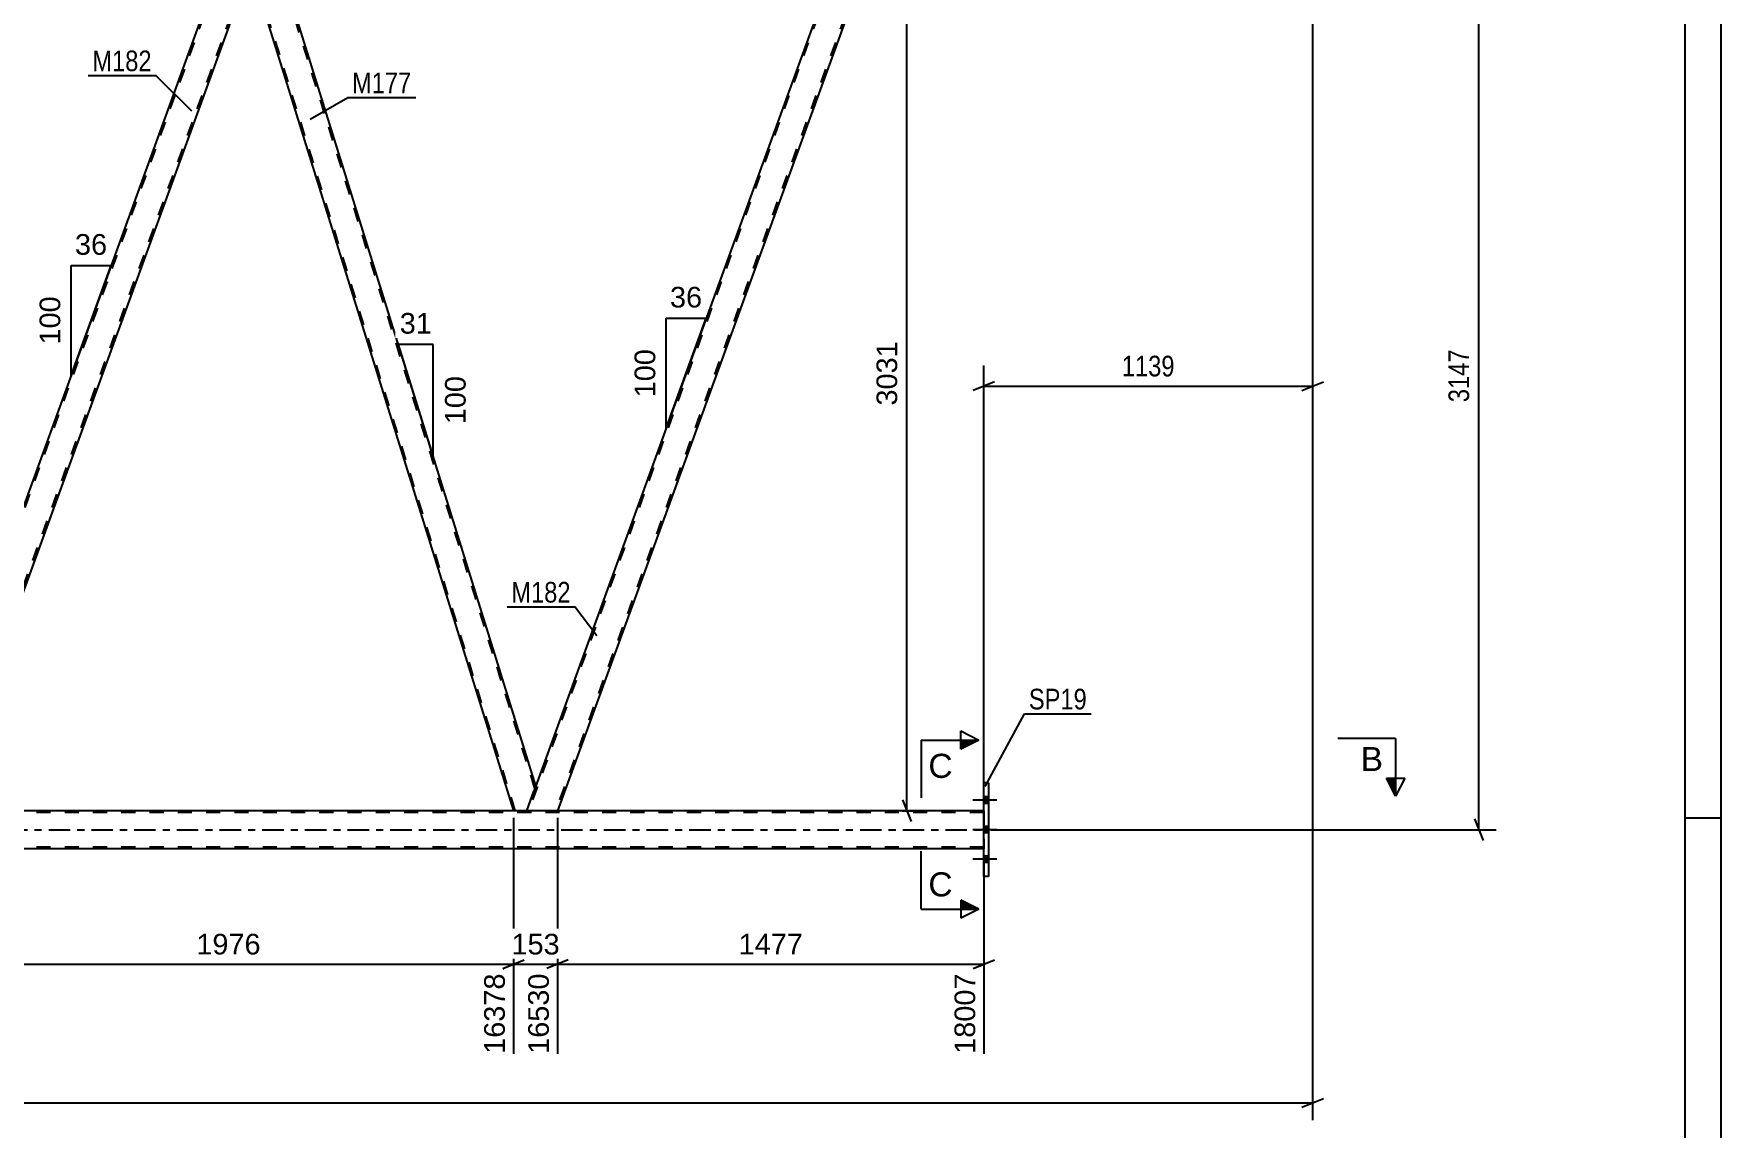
# Model space of a CAD drawing. Header units: millimetres. Extents: x -106 to 735, y -422 to 172.
# Drawn here: x 501 to 734.9, y -167.2 to -15.5 of the extents above; entities that cross this region are included whole.
import ezdxf

# ---------------------------------------------------------------- set-up
doc = ezdxf.new("R2010")
doc.units = ezdxf.units.MM
doc.linetypes.add('DXK_LINE_DOT2', pattern=[3.9198, 1.9599, -1.9599])
doc.linetypes.add('DXK_LINE_DOT3', pattern=[5.9187, 2.979, -0.9799, 0.9799, -0.9799])
doc.styles.add('Arial', font='ARIAL.TTF', dxfattribs={"height": 0.2})
doc.styles.add('Arial Narrow', font='ARIALN.TTF', dxfattribs={"height": 0.2})

# ---------------------------------------------------------------- blocks, each defined once
blk = doc.blocks.new('Unknown-717034374-1133')
at = {"color": 5, "linetype": 'Continuous'}
for p, q in [((734.87, -422.26), (734.87, 171.74)), ((729.87, -417.26), (729.87, 166.74)), ((734.87, -124.26), (729.87, -124.26))]:
    blk.add_line(p, q, dxfattribs=at)
blk = doc.blocks.new('Part-717034374-3927 - 3756')
at = {"color": 7, "linetype": 'DXK_LINE_DOT2'}
for p, q in [((632.66, -123.46), (-47.39, -123.46)), ((632.66, -123.22), (632.66, -128.5)), ((632.66, -128.26), (-47.39, -128.26))]:
    blk.add_line(p, q, dxfattribs=at)
at = {"color": 2, "linetype": 'Continuous'}
for p, q in [((632.66, -123.22), (492.9, -123.22)), ((632.66, -128.5), (492.9, -128.5))]:
    blk.add_line(p, q, dxfattribs=at)
at = {"color": 7, "linetype": 'DXK_LINE_DOT3'}
blk.add_line((-47.39, -125.86), (632.66, -125.86), dxfattribs=at)
blk = doc.blocks.new('Bolt-717034374-3900 - 3756')
at = {"linetype": 'Continuous'}
for points in [[(632.66, -121.32), (632.66, -122.2), (633.3, -122.2), (633.3, -121.32)], [(632.66, -121.32), (632.66, -122.2), (633.3, -122.2), (633.3, -121.32)], [(632.66, -121.32), (632.66, -122.2), (633.3, -122.2), (633.3, -121.32)], [(632.66, -125.42), (632.66, -126.3), (633.3, -126.3), (633.3, -125.42)], [(632.66, -125.42), (632.66, -126.3), (633.3, -126.3), (633.3, -125.42)], [(632.66, -129.52), (632.66, -130.4), (633.3, -130.4), (633.3, -129.52)], [(632.66, -129.52), (632.66, -130.4), (633.3, -130.4), (633.3, -129.52)], [(632.66, -129.52), (632.66, -130.4), (633.3, -130.4), (633.3, -129.52)]]:
    blk.add_hatch(color=1, dxfattribs=at).paths.add_polyline_path(points)
at = {"color": 1, "linetype": 'Continuous'}
for p, q in [((633.3, -121.32), (632.66, -121.32)), ((633.3, -121.32), (632.66, -121.32)), ((633.3, -121.32), (632.66, -121.32)), ((634.46, -121.76), (631.14, -121.76)), ((634.46, -121.76), (631.14, -121.76)), ((634.46, -121.76), (631.14, -121.76)), ((633.3, -122.2), (632.66, -122.2)), ((633.3, -122.2), (632.66, -122.2)), ((633.3, -122.2), (632.66, -122.2)), ((634.46, -125.86), (631.14, -125.86)), ((634.46, -125.86), (631.14, -125.86)), ((633.3, -125.42), (632.66, -125.42)), ((633.3, -125.42), (632.66, -125.42)), ((633.3, -126.3), (632.66, -126.3)), ((633.3, -126.3), (632.66, -126.3)), ((634.46, -129.96), (631.14, -129.96)), ((634.46, -129.96), (631.14, -129.96)), ((634.46, -129.96), (631.14, -129.96)), ((633.3, -129.52), (632.66, -129.52)), ((633.3, -129.52), (632.66, -129.52)), ((633.3, -129.52), (632.66, -129.52)), ((633.3, -130.4), (632.66, -130.4)), ((633.3, -130.4), (632.66, -130.4)), ((633.3, -130.4), (632.66, -130.4))]:
    blk.add_line(p, q, dxfattribs=at)
blk = doc.blocks.new('Part-717034374-4015 - 3756')
at = {"color": 7, "linetype": 'DXK_LINE_DOT2'}
for p, q in [((613.69, -2), (569.57, -123.22)), ((617.44, -2), (573.32, -123.22)), ((570.58, -119.75), (569.32, -123.22)), ((573.57, -123.22), (569.32, -123.22))]:
    blk.add_line(p, q, dxfattribs=at)
at = {"color": 2, "linetype": 'Continuous'}
for p, q in [((613.44, -2), (570.58, -119.75)), ((617.69, -2), (573.57, -123.22)), ((613.44, -2), (617.69, -2))]:
    blk.add_line(p, q, dxfattribs=at)
blk = doc.blocks.new('Part-717034374-4020 - 3756')
at = {"color": 2, "linetype": 'Continuous'}
for p, q in [((532.56, -2), (531.01, -6.25)), ((533.88, -2), (532.56, -2)), ((570.58, -119.75), (533.88, -2)), ((531.01, -6.25), (567.47, -123.22)), ((569.32, -123.22), (570.31, -120.49)), ((570.5, -119.97), (570.31, -120.49)), ((570.58, -119.75), (570.5, -119.97))]:
    blk.add_line(p, q, dxfattribs=at)
at = {"color": 7, "linetype": 'DXK_LINE_DOT2'}
for p, q in [((570.44, -120.12), (533.63, -2)), ((567.72, -123.22), (531.15, -5.88)), ((570.41, -120.21), (570.31, -120.49)), ((570.5, -119.97), (570.44, -120.12)), ((569.32, -123.22), (567.47, -123.22))]:
    blk.add_line(p, q, dxfattribs=at)
blk = doc.blocks.new('Part-717034374-4025 - 3756')
at = {"color": 7, "linetype": 'DXK_LINE_DOT2'}
for p, q in [((528.56, -2), (484.44, -123.22)), ((532.3, -2), (488.18, -123.22)), ((532.56, -2), (531.01, -6.25)), ((485.94, -118.4), (484.18, -123.22)), ((490.2, -118.4), (488.44, -123.22)), ((488.44, -123.22), (484.18, -123.22))]:
    blk.add_line(p, q, dxfattribs=at)
at = {"color": 2, "linetype": 'Continuous'}
for p, q in [((528.3, -2), (485.94, -118.4)), ((528.3, -2), (532.56, -2)), ((531.01, -6.25), (490.2, -118.4))]:
    blk.add_line(p, q, dxfattribs=at)
blk = doc.blocks.new('Part-717034374-4038 - 3756')
at = {"color": 2, "linetype": 'Continuous'}
for p, q in [((632.66, -132.36), (632.66, -119.36)), ((633.3, -119.36), (632.66, -119.36)), ((633.3, -119.36), (633.3, -132.36)), ((633.3, -132.36), (632.66, -132.36))]:
    blk.add_line(p, q, dxfattribs=at)
blk = doc.blocks.new('StraightDimension-717034374-4692 - 3756')
at = {"color": 7, "linetype": 'Continuous'}
for p, q in [((488.44, -124.22), (488.44, -156.92)), ((567.47, -124.22), (567.47, -156.92)), ((489.94, -143.9), (486.94, -145.1)), ((488.44, -144.5), (567.47, -144.5)), ((565.97, -145.1), (568.97, -143.9))]:
    blk.add_line(p, q, dxfattribs=at)
at = {"color": 0}
blk.add_wipeout([(533, -143.75), (533, -139.55), (522.91, -139.55), (522.91, -143.75)], dxfattribs=at)
at = {"color": 0, "linetype": 'Continuous'}
blk.add_wipeout([(566.87, -145.2), (562.67, -145.2), (562.67, -157.52), (566.87, -157.52)], dxfattribs=at)
at = {"color": 3, "style": 'Arial'}
blk.add_text('1976', height=2.865, dxfattribs=at).set_placement((523.51, -143.15))
at = {"color": 3, "linetype": 'Continuous', "style": 'Arial'}
blk.add_text('16378', height=2.865, rotation=90.0002, dxfattribs=at).set_placement((566.27, -156.92))
blk = doc.blocks.new('StraightDimension-717034374-5338 - 3756')
at = {"color": 7, "linetype": 'Continuous'}
for p, q in [((678.23, 5.5), (678.23, -166.11)), ((-56.65, -163.71), (678.23, -163.71)), ((676.73, -164.31), (679.73, -163.11))]:
    blk.add_line(p, q, dxfattribs=at)
blk = doc.blocks.new('AngleDimension-717034374-45630 - 3756')
at = {"color": 7, "linetype": 'Continuous'}
for p, q in [((553.04, -63.48), (551.52, -58.59)), ((556.34, -58.59), (551.52, -58.59)), ((556.34, -74.05), (551.52, -58.59)), ((556.34, -74.05), (556.34, -58.59))]:
    blk.add_line(p, q, dxfattribs=at)
at = {"color": 0}
for points in [[(556.75, -57.69), (556.75, -53.49), (551.1, -53.49), (551.1, -57.69)], [(561.44, -62.38), (557.24, -62.38), (557.24, -70.25), (561.44, -70.25)]]:
    blk.add_wipeout(points, dxfattribs=at)
at = {"color": 3, "style": 'Arial'}
blk.add_text('31', height=2.865, dxfattribs=at).set_placement((551.7, -57.09))
blk.add_text('100', height=2.865, rotation=90.0002, dxfattribs=at).set_placement((560.84, -69.65))
blk = doc.blocks.new('AngleDimension-717034374-45616 - 3756')
at = {"color": 7, "linetype": 'Continuous'}
for p, q in [((506.15, -47.66), (511.69, -47.66)), ((506.15, -62.88), (511.69, -47.66)), ((506.15, -62.88), (506.15, -47.66)), ((508.73, -55.78), (511.69, -47.66))]:
    blk.add_line(p, q, dxfattribs=at)
at = {"color": 0}
for points in [[(511.74, -46.76), (511.74, -42.56), (506.09, -42.56), (506.09, -46.76)], [(505.25, -51.33), (501.05, -51.33), (501.05, -59.2), (505.25, -59.2)]]:
    blk.add_wipeout(points, dxfattribs=at)
at = {"color": 3, "style": 'Arial'}
blk.add_text('36', height=2.865, dxfattribs=at).set_placement((506.69, -46.16))
blk.add_text('100', height=2.865, rotation=90.0002, dxfattribs=at).set_placement((504.65, -58.6))
blk = doc.blocks.new('StraightDimension-717034374-4651 - 3756')
at = {"color": 7, "linetype": 'Continuous'}
for p, q in [((573.57, -124.22), (573.57, -156.92)), ((632.66, -129.5), (632.66, -156.92)), ((575.07, -143.9), (572.07, -145.1)), ((573.57, -144.5), (632.66, -144.5)), ((631.16, -145.1), (634.16, -143.9))]:
    blk.add_line(p, q, dxfattribs=at)
at = {"color": 0}
blk.add_wipeout([(608.16, -143.75), (608.16, -139.55), (598.07, -139.55), (598.07, -143.75)], dxfattribs=at)
at = {"color": 0, "linetype": 'Continuous'}
blk.add_wipeout([(632.06, -145.2), (627.86, -145.2), (627.86, -157.52), (632.06, -157.52)], dxfattribs=at)
at = {"color": 3, "style": 'Arial'}
blk.add_text('1477', height=2.865, dxfattribs=at).set_placement((598.67, -143.15))
at = {"color": 3, "linetype": 'Continuous', "style": 'Arial'}
blk.add_text('18007', height=2.865, rotation=90.0002, dxfattribs=at).set_placement((631.46, -156.92))
blk = doc.blocks.new('StraightDimension-717034374-4668 - 3756')
at = {"color": 7, "linetype": 'Continuous'}
for p, q in [((567.47, -124.22), (567.47, -156.92)), ((573.57, -124.22), (573.57, -156.92)), ((565.97, -145.1), (568.97, -143.9)), ((567.47, -144.5), (573.57, -144.5)), ((575.07, -143.9), (572.07, -145.1))]:
    blk.add_line(p, q, dxfattribs=at)
at = {"color": 0}
blk.add_wipeout([(574.46, -143.75), (574.46, -139.55), (566.59, -139.55), (566.59, -143.75)], dxfattribs=at)
at = {"color": 0, "linetype": 'Continuous'}
blk.add_wipeout([(572.97, -145.2), (568.77, -145.2), (568.77, -157.52), (572.97, -157.52)], dxfattribs=at)
at = {"color": 3, "style": 'Arial'}
blk.add_text('153', height=2.865, dxfattribs=at).set_placement((567.19, -143.15))
at = {"color": 3, "linetype": 'Continuous', "style": 'Arial'}
blk.add_text('16530', height=2.865, rotation=90.0002, dxfattribs=at).set_placement((572.37, -156.92))
blk = doc.blocks.new('StraightDimension-717034374-5379 - 3756')
at = {"color": 7, "linetype": 'Continuous'}
for p, q in [((679.23, 0), (703.67, 0)), ((701.87, -1.5), (700.67, 1.5)), ((701.27, -125.86), (701.27, 0)), ((633.66, -125.86), (703.67, -125.86)), ((700.67, -124.36), (701.87, -127.36))]:
    blk.add_line(p, q, dxfattribs=at)
at = {"color": 0}
blk.add_wipeout([(700.52, -58.67), (696.32, -58.67), (696.32, -67.19), (700.52, -67.19)], dxfattribs=at)
at = {"color": 3, "style": 'Arial Narrow'}
blk.add_text('3147', height=2.863, rotation=90.0002, dxfattribs=at).set_placement((699.92, -66.59))
blk = doc.blocks.new('StraightDimension-717034374-5387 - 3756')
at = {"color": 7, "linetype": 'Continuous'}
for p, q in [((678.23, -3), (678.23, -66.77)), ((632.66, -122.22), (632.66, -61.52)), ((634.16, -63.77), (631.16, -64.97)), ((632.66, -64.37), (678.23, -64.37)), ((676.73, -64.97), (679.73, -63.77))]:
    blk.add_line(p, q, dxfattribs=at)
at = {"color": 0}
blk.add_wipeout([(659.7, -63.62), (659.7, -59.42), (651.19, -59.42), (651.19, -63.62)], dxfattribs=at)
at = {"color": 3, "style": 'Arial Narrow'}
blk.add_text('1139', height=2.863, dxfattribs=at).set_placement((651.79, -63.02))
blk = doc.blocks.new('StraightDimension-717034374-5659 - 3756')
at = {"color": 7, "linetype": 'Continuous'}
for p, q in [((632.19, -2), (619.15, -2)), ((622.6, -3.5), (621.4, -0.5)), ((622, -123.22), (622, -2)), ((621.32, -123.22), (624.4, -123.22)), ((621.4, -121.72), (622.6, -124.72))]:
    blk.add_line(p, q, dxfattribs=at)
at = {"color": 0}
blk.add_wipeout([(621.25, -57.56), (617.05, -57.56), (617.05, -67.66), (621.25, -67.66)], dxfattribs=at)
at = {"color": 3, "style": 'Arial'}
blk.add_text('3031', height=2.865, rotation=90.0002, dxfattribs=at).set_placement((620.65, -67.06))
blk = doc.blocks.new('AngleDimension-717034374-45644 - 3756')
at = {"color": 7, "linetype": 'Continuous'}
for p, q in [((588.62, -54.97), (594.16, -54.97)), ((588.62, -70.19), (594.16, -54.97)), ((588.62, -70.19), (588.62, -54.97)), ((591.08, -63.43), (594.16, -54.97))]:
    blk.add_line(p, q, dxfattribs=at)
at = {"color": 0}
for points in [[(594.21, -54.07), (594.21, -49.87), (588.56, -49.87), (588.56, -54.07)], [(587.72, -58.65), (583.52, -58.65), (583.52, -66.52), (587.72, -66.52)]]:
    blk.add_wipeout(points, dxfattribs=at)
at = {"color": 3, "style": 'Arial'}
blk.add_text('36', height=2.865, dxfattribs=at).set_placement((589.16, -53.47))
blk.add_text('100', height=2.865, rotation=90.0002, dxfattribs=at).set_placement((587.12, -65.92))
blk = doc.blocks.new('Mark-717034374-4011 - 3756')
at = {"color": 0}
blk.add_wipeout([(575.39, -94.37), (575.39, -91.37), (567.17, -91.37), (567.17, -94.37)], dxfattribs=at)
blk.add_wipeout([(575.39, -94.37), (575.39, -91.37), (567.17, -91.37), (567.17, -94.37)], dxfattribs=at)
at = {"color": 30, "linetype": 'Continuous'}
for p in [(566.57, -94.97), (579, -98.96)]:
    blk.add_line(p, (575.99, -94.97), dxfattribs=at)
at = {"color": 3, "style": 'Arial Narrow'}
blk.add_text('M182', height=2.863, dxfattribs=at).set_placement((567.17, -94.37))
blk = doc.blocks.new('Mark-717034374-4016 - 3756')
at = {"color": 0}
blk.add_wipeout([(553.32, -23.76), (553.32, -20.76), (545.09, -20.76), (545.09, -23.76)], dxfattribs=at)
blk.add_wipeout([(553.32, -23.76), (553.32, -20.76), (545.09, -20.76), (545.09, -23.76)], dxfattribs=at)
at = {"color": 30, "linetype": 'Continuous'}
for p, q in [((539.3, -27.36), (544.49, -24.36)), ((544.49, -24.36), (553.92, -24.36))]:
    blk.add_line(p, q, dxfattribs=at)
at = {"color": 3, "style": 'Arial Narrow'}
blk.add_text('M177', height=2.863, dxfattribs=at).set_placement((545.09, -23.76))
blk = doc.blocks.new('Mark-717034374-4021 - 3756')
at = {"color": 0}
blk.add_wipeout([(517.32, -20.71), (517.32, -17.71), (509.1, -17.71), (509.1, -20.71)], dxfattribs=at)
blk.add_wipeout([(517.32, -20.71), (517.32, -17.71), (509.1, -17.71), (509.1, -20.71)], dxfattribs=at)
at = {"color": 30, "linetype": 'Continuous'}
for p in [(508.5, -21.31), (522.87, -26.26)]:
    blk.add_line(p, (517.92, -21.31), dxfattribs=at)
at = {"color": 3, "style": 'Arial Narrow'}
blk.add_text('M182', height=2.863, dxfattribs=at).set_placement((509.1, -20.71))
blk = doc.blocks.new('Mark-717034374-4034 - 3756')
at = {"color": 0}
blk.add_wipeout([(646.93, -109.18), (646.93, -106.18), (638.9, -106.18), (638.9, -109.18)], dxfattribs=at)
blk.add_wipeout([(646.93, -109.18), (646.93, -106.18), (638.9, -106.18), (638.9, -109.18)], dxfattribs=at)
at = {"color": 30, "linetype": 'Continuous'}
for p, q in [((632.83, -119.88), (638.3, -109.78)), ((638.3, -109.78), (647.53, -109.78))]:
    blk.add_line(p, q, dxfattribs=at)
at = {"color": 3, "style": 'Arial Narrow'}
blk.add_text('SP19', height=2.863, dxfattribs=at).set_placement((638.9, -109.18))
blk = doc.blocks.new('SectionMark-717034374-5669 - 3756')
at = {"color": 6, "linetype": 'Continuous'}
for p, q in [((629.47, -112.17), (631.97, -113.42)), ((623.97, -113.42), (631.97, -113.42)), ((623.97, -136.85), (631.97, -136.85)), ((631.97, -136.85), (629.47, -138.1))]:
    blk.add_line(p, q, dxfattribs=at)
at = {"color": 0, "linetype": 'Continuous'}
for points in [[(628.34, -118.67), (628.34, -115.17), (624.97, -115.17), (624.97, -118.67)], [(628.34, -135.1), (628.34, -131.6), (624.97, -131.6), (624.97, -135.1)]]:
    blk.add_wipeout(points, dxfattribs=at)
at = {"linetype": 'Continuous'}
for points in [[(629.47, -114.67), (629.47, -113.42), (631.97, -113.42)], [(629.47, -136.85), (629.47, -135.6), (631.97, -136.85)]]:
    blk.add_hatch(color=6, dxfattribs=at).paths.add_polyline_path(points)
at = {"color": 6, "linetype": 'Continuous'}
for p, q in [((629.47, -114.67), (629.47, -112.17)), ((623.97, -113.42), (623.97, -121.42)), ((631.97, -113.42), (629.47, -114.67)), ((623.97, -136.85), (623.97, -128.85)), ((631.97, -136.85), (629.47, -135.6)), ((629.47, -135.6), (629.47, -138.1))]:
    blk.add_line(p, q, dxfattribs=at)
at = {"color": 3, "linetype": 'Continuous', "style": 'Arial'}
for p in [(624.97, -118.67), (624.97, -135.1)]:
    blk.add_text('C', height=3.34, dxfattribs=at).set_placement(p)
blk = doc.blocks.new('SectionMark-717034374-5677 - 3756')
at = {"color": 6, "linetype": 'Continuous'}
for p in [(689.74, -113.22), (690.99, -118.72)]:
    blk.add_line(p, (689.74, -121.22), dxfattribs=at)
at = {"color": 0, "linetype": 'Continuous'}
blk.add_wipeout([(687.99, -117.72), (687.99, -114.22), (684.88, -114.22), (684.88, -117.72)], dxfattribs=at)
at = {"linetype": 'Continuous'}
blk.add_hatch(color=6, dxfattribs=at).paths.add_polyline_path([(688.49, -118.72), (689.74, -118.72), (689.74, -121.22)])
at = {"color": 6, "linetype": 'Continuous'}
for p, q in [((689.74, -113.22), (681.74, -113.22)), ((688.49, -118.72), (690.99, -118.72)), ((689.74, -121.22), (688.49, -118.72))]:
    blk.add_line(p, q, dxfattribs=at)
at = {"color": 3, "linetype": 'Continuous', "style": 'Arial'}
blk.add_text('B', height=3.34, dxfattribs=at).set_placement((684.88, -117.72))

msp = doc.modelspace()

# ---------------------------------------------------------------- block references
for name in ['Unknown-717034374-1133', 'Part-717034374-4025 - 3756', 'Part-717034374-4020 - 3756', 'Part-717034374-4015 - 3756', 'Bolt-717034374-3900 - 3756', 'Part-717034374-4038 - 3756', 'Part-717034374-3927 - 3756']:
    msp.add_blockref(name, (0, 0))

# ---------------------------------------------------------------- next in the draw order: block references
msp.add_blockref('StraightDimension-717034374-4692 - 3756', (0, 0))

# ---------------------------------------------------------------- next in the draw order: block references
msp.add_blockref('StraightDimension-717034374-5338 - 3756', (0, 0))

# ---------------------------------------------------------------- next in the draw order: block references
for name in ['Mark-717034374-4021 - 3756', 'Mark-717034374-4016 - 3756', 'AngleDimension-717034374-45616 - 3756', 'AngleDimension-717034374-45644 - 3756', 'AngleDimension-717034374-45630 - 3756', 'Mark-717034374-4011 - 3756', 'StraightDimension-717034374-4651 - 3756']:
    msp.add_blockref(name, (0, 0))

# ---------------------------------------------------------------- next in the draw order: block references
for name in ['StraightDimension-717034374-5379 - 3756', 'StraightDimension-717034374-4668 - 3756']:
    msp.add_blockref(name, (0, 0))

# ---------------------------------------------------------------- next in the draw order: block references
msp.add_blockref('StraightDimension-717034374-5387 - 3756', (0, 0))

# ---------------------------------------------------------------- next in the draw order: block references
msp.add_blockref('StraightDimension-717034374-5659 - 3756', (0, 0))

# ---------------------------------------------------------------- next in the draw order: block references
msp.add_blockref('Mark-717034374-4034 - 3756', (0, 0))

# ---------------------------------------------------------------- next in the draw order: block references
msp.add_blockref('SectionMark-717034374-5669 - 3756', (0, 0))

# ---------------------------------------------------------------- next in the draw order: block references
msp.add_blockref('SectionMark-717034374-5677 - 3756', (0, 0))

doc.saveas('drawing.dxf')
